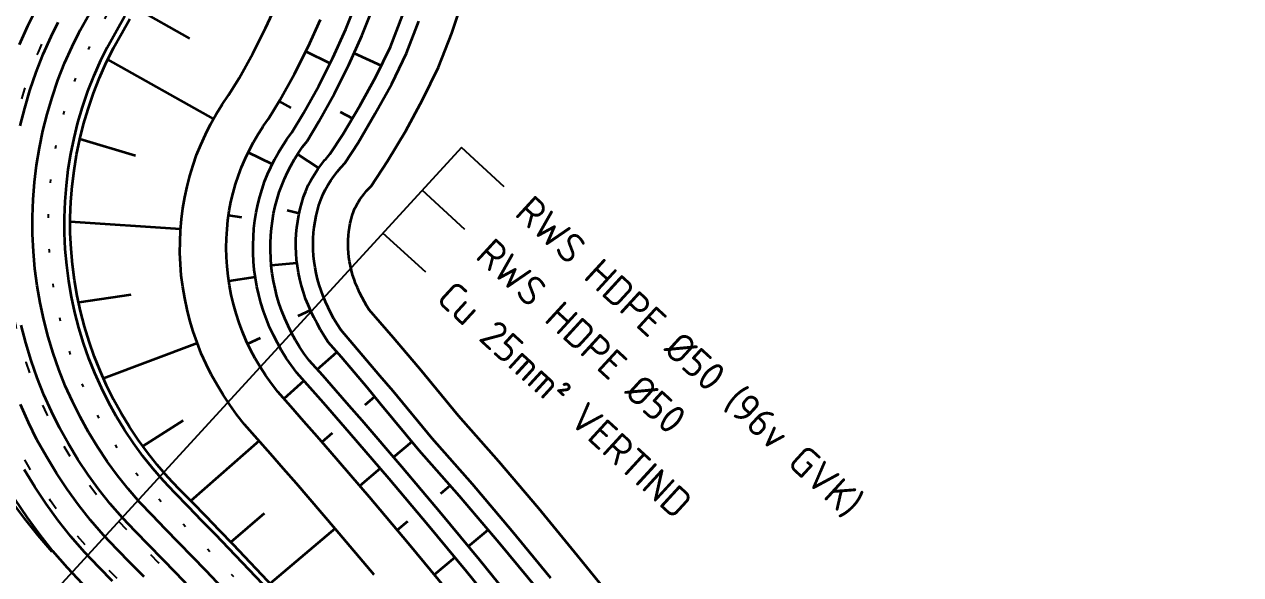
# Model space of a CAD drawing. Header units: metres. Extents: x 134219 to 139178, y 438661 to 444352.
# Drawn here: x 138509.3 to 138613.9, y 439382.7 to 439430.1 of the extents above; entities that cross this region are included whole.
import ezdxf
from ezdxf.enums import TextEntityAlignment as Align

# ---------------------------------------------------------------- set-up
doc = ezdxf.new("R2010")
doc.units = ezdxf.units.M
doc.linetypes.add('13strp', pattern=[4, 1, -3])
doc.linetypes.add('30270strp', pattern=[3, 0.3, -2.7])
for name, color, linetype, lineweight in [('N-WE-KL-ET_LS_OV_KABEL-T25', 7, 'Continuous', 25), ('Utd-ondergr-nw', 8, '13strp', 35), ('X-XX-AL-AANPIJLING-S', 7, 'Continuous', 25)]:
    doc.layers.add(name, color=color, linetype=linetype, lineweight=lineweight)
doc.layers.add('Utd-weg-nw', color=8, linetype='Continuous')
doc.styles.add('NLCS-ISO', font='NLCS-ISO.ttf')

msp = doc.modelspace()

# ---------------------------------------------------------------- linework, layer by layer
at = {"layer": 'Utd-ondergr-nw', "linetype": 'Continuous', "flags": 128}
for points in [[(138539.35, 439382.69), (138536.04, 439386.64), (138532.68, 439390.55), (138531.57, 439391.83), (138530.45, 439393.11), (138529.33, 439394.38), (138528.21, 439395.65), (138527.55, 439396.48), (138526.93, 439397.33), (138526.37, 439398.18), (138525.84, 439399.05), (138525.35, 439399.94), (138524.9, 439400.84), (138524.49, 439401.76), (138524.12, 439402.69), (138523.8, 439403.64), (138523.51, 439404.59), (138523.26, 439405.55), (138523.06, 439406.52), (138522.9, 439407.49), (138522.77, 439408.47), (138522.69, 439409.44), (138522.65, 439410.41), (138522.66, 439411.38), (138522.7, 439412.35), (138522.78, 439413.31), (138522.9, 439414.26), (138523.06, 439415.2), (138523.26, 439416.14), (138523.5, 439417.05), (138523.78, 439417.96), (138524.09, 439418.85), (138524.44, 439419.72), (138524.84, 439420.62), (138525.29, 439421.5), (138525.76, 439422.35), (138526.19, 439423.04), (138526.28, 439423.18), (138526.83, 439423.98), (138527.74, 439425.47), (138528.92, 439427.58), (138530.02, 439429.75), (138531.03, 439431.97)], [(138550.6, 439378.9), (138547.32, 439382.96), (138544.01, 439386.98), (138540.65, 439390.97), (138537.25, 439394.93), (138536.12, 439396.22), (138534.99, 439397.51), (138533.85, 439398.8), (138532.71, 439400.09), (138532.24, 439400.72), (138531.8, 439401.36), (138531.4, 439402.01), (138531.03, 439402.66), (138530.69, 439403.33), (138530.37, 439404.01), (138530.09, 439404.7), (138529.84, 439405.4), (138529.62, 439406.1), (138529.43, 439406.81), (138529.27, 439407.52), (138529.15, 439408.24), (138529.05, 439408.96), (138528.98, 439409.67), (138528.95, 439410.39), (138528.94, 439411.1), (138528.97, 439411.81), (138529.02, 439412.51), (138529.1, 439413.21), (138529.22, 439413.89), (138529.36, 439414.57), (138529.53, 439415.24), (138529.72, 439415.9), (138529.94, 439416.55), (138530.19, 439417.18), (138530.46, 439417.8), (138530.78, 439418.44), (138531.12, 439419.06), (138531.49, 439419.65), (138531.81, 439420.14), (138531.88, 439420.23), (138532.29, 439420.79), (138533.29, 439422.45), (138534.6, 439424.8), (138535.81, 439427.2), (138536.92, 439429.66), (138537.92, 439432.17)], [(138551.72, 439379.9), (138548.44, 439383.96), (138545.11, 439387.99), (138541.74, 439392), (138538.33, 439395.97), (138537.2, 439397.26), (138536.07, 439398.56), (138534.93, 439399.85), (138533.78, 439401.14), (138533.35, 439401.72), (138532.95, 439402.32), (138532.59, 439402.91), (138532.26, 439403.52), (138531.95, 439404.14), (138531.67, 439404.77), (138531.42, 439405.4), (138531.2, 439406.04), (138531, 439406.69), (138530.84, 439407.34), (138530.7, 439407.99), (138530.59, 439408.65), (138530.51, 439409.3), (138530.46, 439409.96), (138530.43, 439410.61), (138530.43, 439411.26), (138530.46, 439411.91), (138530.52, 439412.55), (138530.6, 439413.18), (138530.71, 439413.81), (138530.85, 439414.43), (138531.01, 439415.03), (138531.2, 439415.63), (138531.41, 439416.22), (138531.64, 439416.79), (138531.89, 439417.35), (138532.19, 439417.92), (138532.5, 439418.48), (138532.84, 439419.02), (138533.14, 439419.45), (138533.2, 439419.54), (138533.59, 439420.04), (138534.61, 439421.73), (138535.95, 439424.14), (138537.18, 439426.6), (138538.31, 439429.11), (138539.34, 439431.68)], [(138560.23, 439380.17), (138556.89, 439384.31), (138553.52, 439388.4), (138550.09, 439392.45), (138546.62, 439396.38), (138543.28, 439400.43), (138542.15, 439401.77), (138541.02, 439403.1), (138539.89, 439404.43), (138538.94, 439405.5), (138538.73, 439405.83), (138538.52, 439406.19), (138538.32, 439406.58), (138538.11, 439407.01), (138537.92, 439407.42), (138537.76, 439407.79), (138537.63, 439408.16), (138537.5, 439408.53), (138537.4, 439408.91), (138537.31, 439409.29), (138537.24, 439409.67), (138537.18, 439410.04), (138537.14, 439410.42), (138537.12, 439410.79), (138537.11, 439411.17), (138537.12, 439411.53), (138537.14, 439411.9), (138537.18, 439412.26), (138537.23, 439412.61), (138537.3, 439412.96), (138537.38, 439413.3), (138537.48, 439413.63), (138537.58, 439413.95), (138537.68, 439414.21), (138537.8, 439414.44), (138537.95, 439414.71), (138538.13, 439415), (138538.32, 439415.27), (138538.53, 439415.54), (138538.71, 439415.75), (138538.75, 439415.8), (138539.09, 439416.17), (138540.52, 439418.31), (138542.07, 439420.93), (138543.53, 439423.6), (138544.9, 439426.41), (138546.03, 439429.33), (138547.02, 439432.3)], [(138508.86, 439428.36), (138509.57, 439429.97), (138510.22, 439431.28)], [(138528.35, 439379.41), (138524.87, 439383.06), (138523.72, 439384.26), (138522.57, 439385.45), (138521.41, 439386.63), (138520.25, 439387.82), (138519.2, 439388.93), (138518.2, 439390.09), (138517.27, 439391.26), (138516.39, 439392.46), (138515.57, 439393.71), (138514.79, 439394.98), (138514.07, 439396.29), (138513.4, 439397.62), (138512.79, 439398.98), (138512.24, 439400.37), (138511.75, 439401.77), (138511.31, 439403.2), (138510.94, 439404.64), (138510.62, 439406.1), (138510.37, 439407.57), (138510.17, 439409.05), (138510.04, 439410.54), (138509.98, 439412.03), (138509.97, 439413.52), (138510.02, 439415.01), (138510.14, 439416.5), (138510.32, 439417.98), (138510.56, 439419.45), (138510.86, 439420.91), (138511.23, 439422.36), (138511.65, 439423.79), (138512.16, 439425.28), (138512.73, 439426.74), (138513.37, 439428.18), (138513.95, 439429.35), (138514.07, 439429.59), (138514.84, 439430.97)], [(138530.35, 439381.29), (138526.86, 439384.97), (138525.7, 439386.17), (138524.54, 439387.36), (138523.38, 439388.56), (138522.21, 439389.75), (138521.24, 439390.78), (138520.32, 439391.85), (138519.46, 439392.92), (138518.65, 439394.04), (138517.89, 439395.18), (138517.17, 439396.36), (138516.5, 439397.56), (138515.89, 439398.8), (138515.33, 439400.05), (138514.82, 439401.33), (138514.36, 439402.63), (138513.96, 439403.95), (138513.61, 439405.28), (138513.32, 439406.63), (138513.09, 439407.98), (138512.91, 439409.35), (138512.79, 439410.72), (138512.72, 439412.1), (138512.72, 439413.47), (138512.77, 439414.85), (138512.88, 439416.22), (138513.04, 439417.59), (138513.27, 439418.95), (138513.54, 439420.3), (138513.88, 439421.63), (138514.27, 439422.95), (138514.74, 439424.33), (138515.27, 439425.68), (138515.86, 439427.01), (138516.39, 439428.09), (138516.51, 439428.31), (138517.21, 439429.58), (138517.91, 439430.81)], [(138530.71, 439381.63), (138527.22, 439385.31), (138526.06, 439386.51), (138524.9, 439387.71), (138523.74, 439388.91), (138522.57, 439390.1), (138521.61, 439391.11), (138520.7, 439392.16), (138519.86, 439393.23), (138519.06, 439394.32), (138518.31, 439395.45), (138517.6, 439396.61), (138516.95, 439397.8), (138516.34, 439399.01), (138515.79, 439400.25), (138515.28, 439401.51), (138514.84, 439402.79), (138514.44, 439404.08), (138514.1, 439405.4), (138513.81, 439406.72), (138513.58, 439408.06), (138513.41, 439409.4), (138513.29, 439410.75), (138513.22, 439412.11), (138513.22, 439413.47), (138513.27, 439414.82), (138513.38, 439416.17), (138513.54, 439417.52), (138513.76, 439418.86), (138514.03, 439420.19), (138514.36, 439421.5), (138514.75, 439422.8), (138515.21, 439424.16), (138515.73, 439425.49), (138516.31, 439426.8), (138516.84, 439427.86), (138516.95, 439428.08), (138517.65, 439429.33), (138518.35, 439430.57)], [(138523.49, 439428.87), (138518.83, 439431.52)], [(138545.6, 439381.4), (138542.3, 439385.4), (138538.95, 439389.38), (138535.57, 439393.32), (138534.45, 439394.61), (138533.32, 439395.89), (138532.19, 439397.18), (138531.06, 439398.45), (138530.52, 439399.16), (138530.01, 439399.88), (138529.55, 439400.6), (138529.12, 439401.33), (138528.72, 439402.08), (138528.36, 439402.85), (138528.03, 439403.62), (138527.74, 439404.4), (138527.48, 439405.2), (138527.25, 439406), (138527.06, 439406.8), (138526.91, 439407.61), (138526.79, 439408.42), (138526.7, 439409.23), (138526.65, 439410.04), (138526.63, 439410.85), (138526.65, 439411.65), (138526.7, 439412.45), (138526.78, 439413.24), (138526.9, 439414.03), (138527.04, 439414.81), (138527.22, 439415.57), (138527.44, 439416.33), (138527.68, 439417.07), (138527.95, 439417.79), (138528.25, 439418.51), (138528.6, 439419.24), (138528.98, 439419.95), (138529.38, 439420.64), (138529.74, 439421.2), (138529.82, 439421.32), (138530.28, 439421.96), (138531.25, 439423.56), (138532.51, 439425.82), (138533.68, 439428.14), (138534.75, 439430.51)], [(138553.45, 439381.42), (138550.1, 439385.46), (138546.71, 439389.47), (138543.24, 439393.41), (138539.89, 439397.46), (138538.78, 439398.79), (138537.66, 439400.11), (138536.54, 439401.43), (138535.41, 439402.74), (138535.06, 439403.26), (138534.74, 439403.8), (138534.45, 439404.33), (138534.18, 439404.86), (138533.91, 439405.39), (138533.68, 439405.93), (138533.46, 439406.47), (138533.28, 439407.02), (138533.11, 439407.58), (138532.97, 439408.14), (138532.85, 439408.7), (138532.76, 439409.26), (138532.69, 439409.82), (138532.65, 439410.38), (138532.63, 439410.94), (138532.63, 439411.5), (138532.66, 439412.05), (138532.71, 439412.6), (138532.78, 439413.15), (138532.87, 439413.68), (138532.99, 439414.21), (138533.13, 439414.73), (138533.29, 439415.24), (138533.47, 439415.74), (138533.69, 439416.23), (138533.94, 439416.7), (138534.22, 439417.17), (138534.52, 439417.63), (138534.85, 439418.07), (138535.13, 439418.42), (138535.19, 439418.49), (138535.54, 439418.9), (138536.66, 439420.62), (138538.12, 439423.07), (138539.5, 439425.58), (138540.76, 439428.16), (138541.79, 439430.84)], [(138508.91, 439421.36), (138509.3, 439422.88), (138509.74, 439424.39), (138510.28, 439425.97), (138510.89, 439427.51), (138511.56, 439429.03), (138512.17, 439430.27)], [(138554.57, 439382.42), (138551.22, 439386.47), (138547.82, 439390.49), (138544.34, 439394.44), (138540.98, 439398.5), (138539.86, 439399.83), (138538.74, 439401.15), (138537.61, 439402.48), (138536.48, 439403.79), (138536.17, 439404.27), (138535.89, 439404.75), (138535.64, 439405.23), (138535.41, 439405.72), (138535.18, 439406.2), (138534.98, 439406.68), (138534.79, 439407.17), (138534.63, 439407.67), (138534.49, 439408.16), (138534.38, 439408.66), (138534.28, 439409.17), (138534.21, 439409.67), (138534.15, 439410.17), (138534.12, 439410.67), (138534.11, 439411.17), (138534.12, 439411.66), (138534.15, 439412.16), (138534.21, 439412.64), (138534.28, 439413.12), (138534.37, 439413.6), (138534.48, 439414.06), (138534.61, 439414.52), (138534.76, 439414.97), (138534.93, 439415.41), (138535.14, 439415.83), (138535.37, 439416.24), (138535.63, 439416.66), (138535.91, 439417.05), (138536.2, 439417.43), (138536.46, 439417.74), (138536.51, 439417.8), (138536.83, 439418.14), (138537.98, 439419.9), (138539.46, 439422.41), (138540.87, 439424.98), (138542.15, 439427.61), (138543.21, 439430.35)], [(138535.57, 439426.72), (138533.48, 439427.74)], [(138537.64, 439427.62), (138539.97, 439426.55)], [(138525.54, 439421.95), (138516.45, 439427.07)], [(138532.21, 439422.9), (138531.2, 439423.48)], [(138536.44, 439422.57), (138537.48, 439422)], [(138518.82, 439418.78), (138514.03, 439420.2)], [(138530.59, 439418.06), (138528.52, 439419.07)], [(138532.77, 439418.9), (138534.59, 439417.72)], [(138531.87, 439414.08), (138532.91, 439413.83)], [(138522.71, 439412.45), (138513.22, 439413.1)], [(138527.98, 439413.47), (138526.84, 439413.64)], [(138530.5, 439409.36), (138532.72, 439409.57)], [(138529.13, 439408.32), (138526.85, 439407.98)], [(138518.42, 439406.8), (138513.94, 439406.14)], [(138532.83, 439405), (138533.88, 439405.47)], [(138523.43, 439381.68), (138522.29, 439382.87), (138521.14, 439384.05), (138519.98, 439385.24), (138518.83, 439386.42), (138517.72, 439387.59), (138516.66, 439388.81), (138515.68, 439390.05), (138514.75, 439391.32), (138513.88, 439392.63), (138513.06, 439393.98), (138512.3, 439395.36), (138511.6, 439396.77), (138510.95, 439398.2), (138510.37, 439399.67), (138509.85, 439401.15), (138509.39, 439402.66), (138508.99, 439404.18)], [(138524.15, 439402.63), (138516.07, 439399.61)], [(138529.54, 439403.07), (138528.49, 439402.58)], [(138534.47, 439400.36), (138536.15, 439401.87)], [(138533.32, 439399.4), (138531.59, 439397.85)], [(138511.67, 439384.68), (138510.46, 439386.07), (138509.3, 439387.52), (138508.2, 439389.01), (138507.16, 439390.56), (138506.18, 439392.14), (138505.27, 439393.77), (138504.43, 439395.44), (138503.65, 439397.15), (138503.65, 439397.15)], [(138519.56, 439382.52), (138518.41, 439383.7), (138517.26, 439384.87), (138516.08, 439386.12), (138514.96, 439387.41), (138513.93, 439388.72), (138512.95, 439390.06), (138512.02, 439391.45), (138511.16, 439392.87), (138510.35, 439394.33), (138509.61, 439395.82), (138508.93, 439397.35)], [(138538.59, 439397.32), (138539.41, 439398.04)], [(138522.92, 439395.97), (138519.46, 439393.77)], [(138529.46, 439394.24), (138523.59, 439389.06)], [(138535.75, 439394.88), (138534.87, 439394.12)], [(138541.03, 439392.82), (138542.62, 439394.17)], [(138516.84, 439382.16), (138515.69, 439383.33), (138514.45, 439384.64), (138513.27, 439386.01), (138512.18, 439387.38), (138511.14, 439388.81), (138510.17, 439390.27), (138509.25, 439391.77)], [(138539.89, 439391.85), (138538.12, 439390.35)], [(138545.09, 439389.69), (138545.91, 439390.38)], [(138514.27, 439381.93), (138512.97, 439383.3), (138511.73, 439384.73), (138510.59, 439386.17), (138509.5, 439387.66), (138508.48, 439389.19)], [(138529.89, 439387.99), (138527.02, 439385.51)], [(138536, 439386.68), (138530.42, 439381.94)], [(138542.23, 439387.29), (138541.34, 439386.55)], [(138547.45, 439385.15), (138549.17, 439386.56)], [(138511.67, 439384.68), (138511.73, 439384.73)], [(138546.31, 439384.19), (138544.51, 439382.71)]]:
    msp.add_lwpolyline(points, dxfattribs=at)
at = {"layer": 'Utd-weg-nw', "linetype": '30270strp', "flags": 128}
msp.add_lwpolyline([(138692.03, 439309.1), (138689.4, 439309.34), (138686.77, 439309.51), (138686.77, 439309.51), (138684.13, 439309.62), (138681.49, 439309.66), (138678.85, 439309.64), (138676.22, 439309.55), (138673.58, 439309.39), (138672.68, 439309.32), (138670.95, 439309.17), (138668.33, 439308.88), (138665.71, 439308.52), (138663.11, 439308.11), (138660.51, 439307.62), (138657.97, 439307.08), (138655.44, 439306.48), (138652.92, 439305.81), (138650.42, 439305.09), (138650.29, 439305.05), (138647.21, 439304.15), (138644.11, 439303.32), (138642.77, 439302.99), (138640.99, 439302.56), (138637.86, 439301.87), (138634.71, 439301.25), (138631.55, 439300.7), (138628.37, 439300.22), (138625.19, 439299.81), (138622, 439299.47), (138618.8, 439299.21), (138615.6, 439299.01), (138612.39, 439298.89), (138611.16, 439298.86), (138609.66, 439298.86), (138608.16, 439298.93), (138606.67, 439299.06), (138605.18, 439299.26), (138603.7, 439299.53), (138602.69, 439299.75), (138602.3, 439299.84), (138600.91, 439300.21), (138599.54, 439300.64), (138598.19, 439301.12), (138596.87, 439301.66), (138595.56, 439302.26), (138594.28, 439302.91), (138593.03, 439303.61), (138591.81, 439304.36), (138590.62, 439305.17), (138589.47, 439306.02), (138588.35, 439306.92), (138587.27, 439307.86), (138586.23, 439308.85), (138585.24, 439309.89), (138584.29, 439310.96), (138583.38, 439312.07), (138582.52, 439313.22), (138581.84, 439314.2), (138579.41, 439317.82), (138576.95, 439321.41), (138574.06, 439325.55), (138571.12, 439329.67), (138568.15, 439333.76), (138565.13, 439337.81), (138562.07, 439341.84), (138558.98, 439345.84), (138555.84, 439349.8), (138552.66, 439353.73), (138549.45, 439357.63), (138546.19, 439361.5), (138542.9, 439365.34), (138539.57, 439369.14), (138536.2, 439372.91), (138532.79, 439376.65), (138529.35, 439380.35), (138525.87, 439384.01), (138524.71, 439385.21), (138523.56, 439386.41), (138522.4, 439387.6), (138521.23, 439388.78), (138520.22, 439389.85), (138519.26, 439390.97), (138518.37, 439392.09), (138517.52, 439393.25), (138516.73, 439394.44), (138515.98, 439395.67), (138515.29, 439396.93), (138514.65, 439398.21), (138514.06, 439399.52), (138513.53, 439400.85), (138513.05, 439402.2), (138512.64, 439403.58), (138512.27, 439404.96), (138511.97, 439406.37), (138511.73, 439407.78), (138511.54, 439409.2), (138511.42, 439410.63), (138511.35, 439412.06), (138511.34, 439413.5), (138511.4, 439414.93), (138511.51, 439416.36), (138511.68, 439417.78), (138511.91, 439419.2), (138512.2, 439420.6), (138512.55, 439421.99), (138512.96, 439423.37), (138513.45, 439424.8), (138514, 439426.21), (138514.62, 439427.6), (138515.17, 439428.72), (138515.29, 439428.95), (138516.03, 439430.28), (138516.7, 439431.47), (138517.57, 439433.16), (138518.37, 439434.88), (138519.1, 439436.63), (138519.75, 439438.41), (138520.33, 439440.22), (138520.84, 439442.05), (138521.27, 439443.9), (138521.62, 439445.77), (138521.89, 439447.65), (138522.08, 439449.54), (138522.2, 439451.43), (138522.23, 439453.33), (138522.19, 439455.23), (138522.07, 439457.12), (138521.86, 439459.01), (138521.58, 439460.89), (138521.23, 439462.76), (138520.79, 439464.6), (138520.28, 439466.43), (138519.69, 439468.24), (138519.03, 439470.02), (138518.29, 439471.77), (138517.49, 439473.49), (138516.61, 439475.17), (138515.66, 439476.81), (138514.64, 439478.42), (138513.99, 439479.38), (138513.56, 439479.98), (138512.41, 439481.49), (138511.21, 439482.96), (138509.94, 439484.37), (138508.61, 439485.73), (138507.23, 439487.03), (138505.8, 439488.28), (138504.31, 439489.46), (138502.78, 439490.58), (138501.2, 439491.64), (138499.58, 439492.63), (138497.92, 439493.55), (138496.24, 439494.44), (138494.54, 439495.3), (138492.82, 439496.13), (138491.07, 439496.92), (138489.8, 439497.46), (138488.5, 439497.96), (138487.2, 439498.44), (138485.87, 439498.88), (138484.53, 439499.28), (138483.17, 439499.64), (138481.8, 439499.96), (138480.41, 439500.23), (138479.82, 439500.32), (138478.12, 439500.5), (138476.4, 439500.55), (138474.68, 439500.48), (138472.97, 439500.28), (138471.28, 439499.94), (138471.17, 439499.91), (138470.53, 439499.77), (138469.77, 439499.65), (138468.99, 439499.59), (138468.22, 439499.57), (138467.44, 439499.6), (138466.67, 439499.69), (138465.91, 439499.83), (138465.16, 439500.02), (138464.42, 439500.26), (138463.7, 439500.54), (138463, 439500.88), (138462.33, 439501.26), (138461.68, 439501.68), (138461.34, 439501.93), (138461.12, 439502.08), (138460.66, 439502.33), (138460.17, 439502.5), (138459.66, 439502.59), (138459.14, 439502.61), (138458.62, 439502.54), (138458.12, 439502.4), (138457.65, 439502.18), (138457.22, 439501.89), (138457.14, 439501.82)], dxfattribs=at)
at = {"layer": 'Utd-weg-nw', "linetype": '13strp', "flags": 128}
for points in [[(138691.64, 439305.3), (138689.1, 439305.53), (138686.57, 439305.69), (138686.56, 439305.69), (138684.02, 439305.8), (138681.48, 439305.84), (138678.94, 439305.81), (138676.4, 439305.72), (138673.86, 439305.57), (138672.99, 439305.51), (138671.32, 439305.36), (138668.79, 439305.08), (138666.27, 439304.74), (138663.76, 439304.34), (138661.26, 439303.87), (138658.81, 439303.35), (138656.37, 439302.77), (138653.95, 439302.13), (138651.54, 439301.43), (138651.4, 439301.39), (138648.24, 439300.47), (138645.06, 439299.61), (138643.68, 439299.27), (138641.86, 439298.84), (138638.64, 439298.13), (138635.41, 439297.49), (138632.16, 439296.93), (138628.9, 439296.43), (138625.64, 439296.01), (138622.36, 439295.67), (138619.08, 439295.39), (138615.79, 439295.19), (138612.5, 439295.06), (138611.24, 439295.03), (138609.57, 439295.04), (138607.9, 439295.11), (138606.24, 439295.26), (138604.59, 439295.48), (138602.94, 439295.78), (138601.82, 439296.02), (138601.39, 439296.13), (138599.85, 439296.54), (138598.33, 439297.01), (138596.83, 439297.55), (138595.35, 439298.15), (138593.9, 439298.81), (138592.48, 439299.53), (138591.09, 439300.31), (138589.73, 439301.15), (138588.41, 439302.04), (138587.13, 439302.99), (138585.89, 439303.99), (138584.69, 439305.04), (138583.54, 439306.14), (138582.43, 439307.29), (138581.37, 439308.48), (138580.37, 439309.71), (138579.41, 439310.99), (138578.65, 439312.08), (138576.25, 439315.67), (138573.81, 439319.23), (138570.93, 439323.35), (138568.02, 439327.43), (138565.07, 439331.49), (138562.07, 439335.51), (138559.04, 439339.51), (138555.97, 439343.48), (138552.85, 439347.41), (138549.7, 439351.31), (138546.51, 439355.19), (138543.28, 439359.03), (138540.01, 439362.83), (138536.7, 439366.61), (138533.36, 439370.35), (138529.98, 439374.05), (138526.56, 439377.73), (138523.11, 439381.37), (138521.96, 439382.56), (138520.81, 439383.74), (138519.66, 439384.92), (138518.51, 439386.1), (138517.38, 439387.29), (138516.31, 439388.53), (138515.32, 439389.78), (138514.38, 439391.06), (138513.5, 439392.39), (138512.67, 439393.75), (138511.9, 439395.15), (138511.19, 439396.57), (138510.54, 439398.03), (138509.95, 439399.51), (138509.42, 439401.01), (138508.95, 439402.54), (138508.55, 439404.08), (138508.22, 439405.64), (138507.95, 439407.21), (138507.74, 439408.79), (138507.6, 439410.37), (138507.53, 439411.97), (138507.52, 439413.56), (138507.58, 439415.15), (138507.7, 439416.74), (138507.9, 439418.32), (138508.15, 439419.89), (138508.47, 439421.46), (138508.86, 439423), (138509.31, 439424.53), (138509.86, 439426.12), (138510.47, 439427.69), (138511.16, 439429.23), (138511.77, 439430.48), (138511.91, 439430.73), (138512.72, 439432.2), (138513.34, 439433.3), (138514.14, 439434.84), (138514.87, 439436.42), (138515.54, 439438.02), (138516.14, 439439.66), (138516.67, 439441.31), (138517.13, 439442.99), (138517.52, 439444.69), (138517.84, 439446.4), (138518.09, 439448.12), (138518.27, 439449.85), (138518.37, 439451.58), (138518.41, 439453.32), (138518.37, 439455.06), (138518.25, 439456.8), (138518.07, 439458.53), (138517.81, 439460.25), (138517.49, 439461.96), (138517.09, 439463.65), (138516.62, 439465.32), (138516.08, 439466.98), (138515.47, 439468.61), (138514.8, 439470.21), (138514.06, 439471.79), (138513.25, 439473.33), (138512.38, 439474.84), (138511.45, 439476.3), (138510.85, 439477.19), (138510.46, 439477.73), (138509.41, 439479.12), (138508.31, 439480.46), (138507.14, 439481.76), (138505.93, 439483), (138504.66, 439484.2), (138503.35, 439485.34), (138501.99, 439486.42), (138500.59, 439487.45), (138499.14, 439488.41), (138497.66, 439489.32), (138496.13, 439490.16), (138494.6, 439490.99), (138493.05, 439491.78), (138491.47, 439492.55), (138489.87, 439493.29), (138488.71, 439493.79), (138487.52, 439494.26), (138486.33, 439494.71), (138485.11, 439495.13), (138483.88, 439495.51), (138482.64, 439495.85), (138481.38, 439496.16), (138480.11, 439496.42), (138479.6, 439496.5), (138478.14, 439496.67), (138476.66, 439496.73), (138475.18, 439496.69), (138473.7, 439496.53), (138472.24, 439496.24), (138472.1, 439496.2)], [(138691.28, 439301.81), (138688.83, 439302.04), (138686.38, 439302.2), (138686.38, 439302.2), (138683.93, 439302.3), (138681.47, 439302.34), (138679.01, 439302.31), (138676.56, 439302.23), (138674.11, 439302.08), (138673.27, 439302.02), (138671.66, 439301.88), (138669.22, 439301.61), (138666.78, 439301.28), (138664.36, 439300.89), (138661.94, 439300.44), (138659.58, 439299.94), (138657.22, 439299.37), (138654.88, 439298.76), (138652.56, 439298.08), (138652.42, 439298.04), (138649.18, 439297.09), (138645.92, 439296.22), (138644.52, 439295.87), (138642.65, 439295.43), (138639.35, 439294.7), (138636.04, 439294.05), (138632.72, 439293.47), (138629.39, 439292.97), (138626.04, 439292.54), (138622.69, 439292.18), (138619.33, 439291.9), (138615.96, 439291.69), (138612.59, 439291.56), (138611.3, 439291.53), (138609.48, 439291.54), (138607.66, 439291.62), (138605.85, 439291.78), (138604.04, 439292.03), (138602.25, 439292.35), (138601.03, 439292.61), (138600.55, 439292.73), (138598.87, 439293.18), (138597.21, 439293.69), (138595.58, 439294.28), (138593.97, 439294.94), (138592.38, 439295.66), (138590.83, 439296.45), (138589.31, 439297.3), (138587.83, 439298.21), (138586.39, 439299.19), (138584.99, 439300.22), (138583.64, 439301.31), (138582.33, 439302.46), (138581.07, 439303.66), (138579.86, 439304.91), (138578.71, 439306.21), (138577.61, 439307.56), (138576.57, 439308.95), (138575.74, 439310.14), (138573.35, 439313.7), (138570.93, 439317.24), (138568.07, 439321.33), (138565.18, 439325.39), (138562.25, 439329.41), (138559.28, 439333.41), (138556.26, 439337.38), (138553.21, 439341.32), (138550.12, 439345.23), (138546.99, 439349.1), (138543.82, 439352.95), (138540.61, 439356.76), (138537.37, 439360.54), (138534.08, 439364.29), (138530.76, 439368), (138527.4, 439371.68), (138524.01, 439375.33), (138520.58, 439378.94), (138519.44, 439380.12), (138518.3, 439381.3), (138517.16, 439382.47), (138516.01, 439383.64), (138514.79, 439384.94), (138513.62, 439386.29), (138512.54, 439387.66), (138511.51, 439389.06), (138510.55, 439390.51), (138509.64, 439392), (138508.8, 439393.52), (138508.03, 439395.08), (138507.31, 439396.66), (138506.67, 439398.28), (138506.67, 439398.28)]]:
    msp.add_lwpolyline(points, dxfattribs=at)
at = {"layer": 'X-XX-AL-AANPIJLING-S'}
for p, q in [((138546.87, 439419.49), (138457.28, 439321.73)), ((138550.55, 439416.11), (138546.87, 439419.49)), ((138547.17, 439412.43), (138543.49, 439415.81)), ((138543.8, 439408.74), (138540.11, 439412.12))]:
    msp.add_line(p, q, dxfattribs=at)

# ---------------------------------------------------------------- texts
at = {"layer": 'N-WE-KL-ET_LS_OV_KABEL-T25', "style": 'NLCS-ISO'}
for s, p in [('RWS HDPE Ø50 (96v GVK)', (138552.18, 439414.62)), ('RWS HDPE Ø50', (138548.8, 439410.94)), ('Cu 25mm² VERTIND', (138545.43, 439407.25))]:
    msp.add_text(s, height=2.5, rotation=317.498, dxfattribs=at).set_placement(p, align=Align.MIDDLE_LEFT)

doc.saveas('drawing.dxf')
